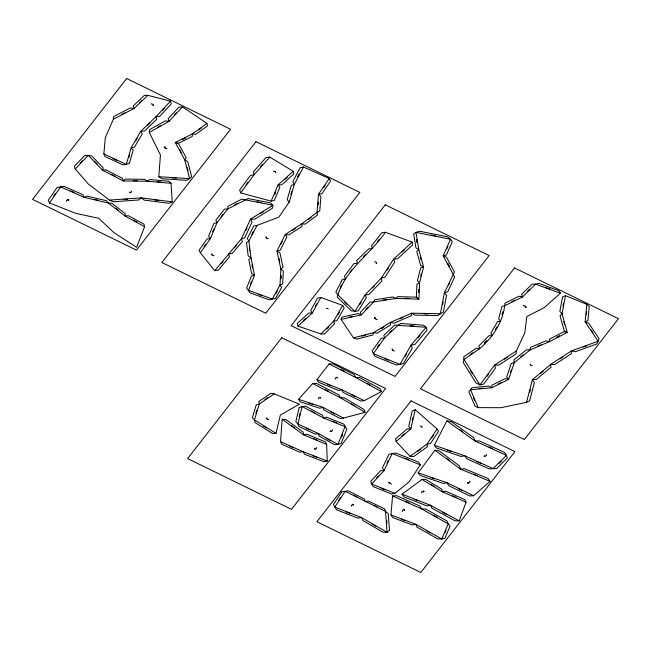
<?xml version="1.0" encoding="UTF-8"?>
<svg xmlns="http://www.w3.org/2000/svg" width="651" height="651" viewBox="0 0 651 651"><rect width="100%" height="100%" fill="white"/><g stroke="black" fill="none" stroke-linecap="round" stroke-linejoin="round"><path stroke-width="0.98" d="M149.282 132.438L149.461 129.761L165.281 120.874L169.048 121.322L182.483 106.902L206.961 123.364L207.474 125.863L195.772 134.334L192.33 133.951L175.265 142.447L184.713 159.821L189.62 178.643L186.756 180.327L162.099 178.781L158.795 176.706L160.447 154.995L149.282 132.438L169.048 121.322L168.17 118.653L178.919 107.114L182.483 106.902M280.54 441.687L282.176 419.26L285.992 419.602L303.13 432.085L303.594 434.86L326.68 444.454L327.233 461.03L323.913 461.722L304.562 454.211L303.04 451.639L280.54 441.687L281.737 444.251L299.737 452.209L303.04 451.639L327.233 461.03M318.152 204.886L318.372 201.948M390.95 514.933L392.569 495.94L396.549 495.671L419.871 506.063L421.726 508.927L448.189 523.868L450.044 526.195L444.918 538.312L441.793 539.004L437.822 538.938L416.982 527.131L415.745 524.242L390.95 514.933L392.569 517.512L412.4 524.958L415.745 524.242L441.793 539.004L448.189 523.868L446.903 520.955L425.73 509.009L421.726 508.927L392.569 495.94M103.867 153.945L105.316 137.654L113.347 119.247L113.681 116.578L130.224 107.985L134.016 108.505L147.907 95.355L170.513 101.141L171.286 103.916L159.707 116.309L156.037 116.627L140.811 131.233L131.152 147.769L126.294 164.402L122.933 164.898L104.99 156.525L103.867 153.945L126.294 164.402L129.321 163.417L133.203 150.112L131.152 147.769L134.529 147.093L142.26 133.862L140.811 131.233L144.489 131.063L156.671 119.377L156.037 116.627L170.513 101.141M516.389 350.946L516.113 353.859L498.674 365.138L494.597 365.048L479.933 384.936L476.011 382.918L463.276 362.542L464.017 359.466L463.642 356.919L476.19 348.228L479.706 348.61C493.222 337.08 503.54 321.146 504.964 303.138L519.059 296.213L522.509 296.962L535.521 284.161L538.841 283.405L558.778 290.655L560.446 293.219L544.138 307.72L526.838 316.484L524.844 332.677L516.389 350.946L494.597 365.048L495.468 368.14L483.734 384.049L479.933 384.936L464.017 359.466L479.706 348.61L478.778 346.063L488.901 335.745L492.359 335.713L490.789 333.296L497.494 321.659L500.749 321.171L498.617 318.966L501.929 306.531L504.891 305.628L522.509 296.962L521.638 294.407L532.046 284.161L535.521 284.161L560.446 293.219M586.868 304.342L585.127 321.871L598.114 341.214L596.902 343.907L575.517 351.686L571.391 350.946L550.665 364.422L532.437 379.623L526.529 402.342L500.936 407.705L478.233 407.632L475.002 406.118L468.891 391.845L471.951 387.719L488.852 386.092L491.725 387.76L508.659 379.346L514.306 362.566L513.842 359.905L526.537 349.758L530.174 349.88L549.338 341.71L567.249 332.441L562.065 313.815L565.475 295.676L586.868 304.342L589.277 306.54L587.886 320.561L585.127 321.871L588.724 323.221L599.107 338.699L598.114 341.214L571.391 350.946L571.22 353.786L554.636 364.568L550.665 364.422L550.917 367.31L536.334 379.476L532.437 379.623L534.398 382.544L529.67 400.715L526.529 402.342M586.38 314.661L586.657 311.731M562.985 306.076L563.522 303.195M442.623 304.823L443.168 301.942M412.197 420.627L412.84 417.771M415.192 409.756L410.871 428.879L396.133 441.508L410.057 456.343L413.735 456.554L427.382 446.716L427.105 444.039L437.081 428.928L415.192 409.756L412.197 411.066L408.738 426.364L410.871 428.879L407.306 428.789L395.515 438.896L396.133 441.508M276.04 433.371L280.337 415.053L299.387 404.157L274.201 393.831L270.775 393.367L258.829 401.488L259.269 403.978L254.451 419.96L255.127 422.645L272.403 433.379L276.04 433.371L254.451 419.96L252.393 417.673L256.25 404.881L259.269 403.978L274.201 393.831M299.2 416.567L299.867 413.719M420.717 276.211L421.441 273.379M529.621 392.529L530.37 389.697M501.929 314.685L502.694 311.853M152.928 105.617L153.107 104.974L153.685 105.259M290.875 194.503L291.681 191.687M289.256 202.111L294.317 184.347L303.488 167.006L329.268 178.537L330.545 181.165L321.903 193.738L318.461 194.25L317.021 212.413L317.493 214.985L305.286 224.107L301.763 223.822L285.268 234.433L276.96 250.977L280.874 269.172L279.987 285.097L272.33 299.012L269.115 299.802L250.057 292.86L246.607 288.035L251.432 276.008L254.533 275.308L251.026 257.845L248.894 241.082L247.266 238.6L253.784 226.043L257.047 225.392L278.823 217.165L289.256 202.111L287.221 199.662L291.266 185.454L294.317 184.347L292.787 181.686L300.127 167.812L303.488 167.006M128.817 157.632L129.647 154.816M255.924 413.23L256.779 410.431M510.506 372.201L511.45 369.426M459.183 520.906L466.067 502.157L464.741 499.553L445.837 491.293L442.436 491.83L422.011 479.453L402.049 494.19L403.994 496.933L426.787 505.819L430.539 505.298L459.183 520.906L455 520.784L432.093 508.301L430.539 505.298L402.049 494.19M164.296 147.451L164.597 146.662L164.996 146.955M211.616 254.647L211.909 253.857L212.316 254.159M144.603 226.678L136.588 247.307L113.876 232.594L98.732 218.305L75.898 213.382L49.5 202.966L48.255 200.296L57.117 187.439L63.993 186.365L82.913 194.722L84.223 197.334L108.432 203.071L111.842 203.218L125.163 213.601L125.073 216.059L144.603 226.678L143.961 224.172L128.337 215.676L125.073 216.059L108.432 203.071L106.414 200.711L87.047 196.13L84.223 197.334L60.584 186.894L49.5 202.966M341.067 319.381L341.97 317.127L358.14 313.554L361.281 314.921L373.568 301.974L374.846 299.777L392.675 296.937L395.849 298.435L418.862 299.126L419.578 282.892L423.598 266.951L418.805 249.642L415.973 232.383L419.7 231.251L447.351 236.752L450.541 239.251L452.282 241.757L446.374 255.005L443.152 255.819L454.634 277L447.717 291.803L444.381 292.787L440.377 313.749L437.879 315.58L414.947 315.117L411.717 313.18L390.38 322.4L373.609 332.653L353.493 337.885L341.067 319.381L361.281 314.921L360.296 312.39L370.126 302.031L373.568 301.974L395.849 298.435L397.818 296.62L416.233 297.173L418.862 299.126L416.347 297.125L416.917 284.137L419.578 282.892L417.429 280.662L420.644 267.911L423.598 266.951L420.587 265.282L416.746 251.432L418.805 249.642L415.948 247.819L413.686 234.01L415.973 232.383L450.541 239.251L443.152 255.819L446.537 257.259L454.439 272.028L444.381 292.787L446.553 295.448L443.347 312.22L440.377 313.749L411.717 313.18L411.163 315.768L394.099 323.14L390.38 322.4L390.559 324.947L377.141 333.149L373.609 332.653L372.82 334.964L356.732 339.147L353.493 337.885M342.54 434.307L341.441 437.041L342.548 434.307M250.464 284.023L251.571 281.297M212.665 231.837L213.805 229.111M444.91 532.949L446.065 530.24M271.142 201.143L278.107 184.876L293.235 171.27L269.734 157.078L265.917 157.648L253.402 171.807L254.085 174.769L240.658 192.916L271.142 201.143L274.323 200.337L279.897 187.333L278.107 184.876L281.737 184.843L293.845 173.963L293.235 171.27M446.732 249.056L447.945 246.363M245.809 230.511L247.063 227.834M448.572 285.048L449.833 282.371M386.987 463.211L388.281 460.55M280.931 244.206L282.274 241.562M434.307 445.284L446.879 420.88L451.338 421.669L473.798 437.765L474.953 441.004L506.478 455.383L507.316 457.978L496.599 468.549L489.186 468.866L466.588 458.654L464.847 455.814L434.307 445.284L436.593 448.018L461.022 456.441L464.847 455.814L493.084 468.59L506.478 455.383L504.419 452.396L479.201 440.898L474.953 441.004L446.879 420.88M251.791 234.368L253.174 231.74M257.047 225.392L248.894 241.082L246.526 242.611L248.234 256.022L251.026 257.845L248.812 259.554L251.62 273.518L254.533 275.308L248.503 290.33L272.33 299.012L275.519 298.565L281.655 287.433L279.987 285.097L282.664 283.901L283.372 271.158L280.874 269.172L283.039 267.374L279.914 252.816L276.96 250.977L280.247 250.22L286.888 236.988L285.268 234.433L288.808 234.873L301.999 226.385L301.763 223.822L317.021 212.413L319.755 211.022L320.902 196.488L318.461 194.25L329.268 178.537M299.102 174.175L297.71 176.803L299.11 174.175M275.918 293.552L277.367 290.94M315.32 306.385L316.768 303.773M320.837 297.466L312.228 313.066L297.946 326.135L297.238 323.514L308.664 313.058L312.228 313.066L310.657 310.56L317.55 298.085L320.837 297.466L342.662 305.4L344.184 307.947L336.933 320.634L333.605 321.26L320.984 333.963L297.946 326.135M342.662 305.4L333.605 321.26L334.533 323.799L324.434 333.963L320.984 333.963M337.877 314.815L339.366 312.228M405.223 356.292L406.72 353.705M495.321 329.544L496.827 326.957M135.701 140.99L137.223 138.411M359.678 304.684L361.256 302.129M387.093 270.108L388.745 267.585M431.735 437.952L433.403 435.438M338.658 500.269L340.335 497.755M420.367 464.847L409.007 481.976L394.962 493.328L391.707 494.019L373.088 486.606L370.688 481.488L380.566 470.689L384.033 470.559L392.219 453.552L395.971 453.063L418.487 462.104L420.367 464.847L392.219 453.552L388.932 454.374L382.389 467.979L384.033 470.559L371.688 484.059L394.962 493.328M323.474 187.846L325.199 185.356M53.707 195.959L55.433 193.469M374.675 317.582L374.61 318.282M204.04 246.696L205.814 244.231M200.353 252.751L210.444 238.608L217.027 222.666L227.874 208.906L248.161 198.563L270.417 202.876L272.948 205.228L272.566 208.141L254.614 219.265L250.513 219.135L241.383 238.868L214.708 270.686L200.353 252.751L199.019 250.261L207.091 238.95L210.444 238.608L208.605 236.207L213.878 223.448L217.027 222.666L215.806 220.152L224.489 209.15L227.874 208.906L227.866 206.408L241.667 199.157L272.948 205.228L250.513 219.135L252.067 221.975L244.768 237.753L241.383 238.868L242.367 241.545L232.114 253.573L228.558 253.898L229.461 256.738L218.378 270.165L214.708 270.686M377.613 346.788L379.395 344.322M486.826 376.441L488.641 373.991M245.997 184.843L247.811 182.402M418.154 472.846L434.933 450.215L439.173 450.899L459.565 465.986L460.428 469.07L490.073 481.325L473.619 495.745L469.786 495.956L448.588 485.581L447.115 482.773L418.154 472.846L420.294 475.523L443.461 483.465L447.115 482.773L473.619 495.745M350.083 272.069L351.922 269.628M316.939 379.623L329.105 363.966L333.003 363.836L354.347 374.683L355.796 377.523L381.34 391.609L364.324 400.625L360.939 401.073L343.158 392.488L342.092 389.9L316.939 379.623L318.494 382.259L338.618 390.478L342.092 389.9L364.324 400.625M66.605 200.703L67.134 200.02M67.964 199.776L68.526 199.873M129.98 192.297L130.558 192.403M164.76 147.679L165.403 147.256M131.144 192.444L131.673 191.76M266.641 418.65L267.284 418.235M374.96 318.453L375.603 318.03M318.551 398.225L319.08 397.541M320.121 397.631L320.699 397.745M335.2 378.524L335.729 377.84M336.429 377.556L337.332 378.028M392.219 349.921L392.862 349.506M315.865 448.905L316.394 448.222M329.992 431.198L330.57 431.271M331.969 431.117L332.498 430.441M351.361 505.51L351.89 504.834M353.111 504.281L352.818 504.663L353.745 504.907M389.331 482.993L389.973 482.578M402.473 510.718L403.002 510.042M403.701 509.757L404.605 510.229M421.669 492.205L422.198 491.529M530.093 364.625L530.736 364.21M484.873 456.62L483.97 456.156M485.223 456.172L484.328 455.716M485.923 455.887L486.452 455.204M468.053 483.262L468.346 482.879L467.418 482.635M468.696 482.847L467.809 482.399M469.395 482.562L469.924 481.878M377.531 241.431L379.427 239.023M385.351 232.277C370.281 254.565 344.493 270.051 337.226 297.116L351.19 310.706L354.917 311.447L358.327 310.804L366.44 297.621L365.056 294.968L381.307 278.099L393.586 259.188L412.156 242.082L385.351 232.277L381.763 232.781L371.501 245.858L372.527 248.625L368.848 248.796L356.691 260.498L357.334 263.256L353.835 263.712L344.452 276.211L345.6 278.88L342.345 279.523L335.835 291.982L337.462 294.464L354.917 311.447L365.056 294.968L368.889 294.529L381.885 281.029L381.307 278.099L384.912 277.236L394.734 262.109L393.586 259.188L397.574 258.789L412.441 245.101L412.156 242.082M221.039 216.759L222.943 214.358M221.104 263.712L223.081 261.336M418.048 337.657L420.058 335.298M234.417 247.795L236.435 245.443M260.424 166.843L262.491 164.524M269.734 157.078L254.085 174.769L250.407 175.485L239.666 190.002L240.658 192.916M298.549 399.315L312.635 383.529L316.655 383.472L338.894 394.872L340.432 397.777L365.056 412.303L343.484 418.088L340.164 418.479L323.71 409.87L322.912 407.323L298.549 399.315L300.274 401.822L319.763 408.226L322.912 407.323L343.484 418.088M376.359 478.216L378.475 475.914M174.248 115.007L176.388 112.729M162.644 110.271L164.793 107.985M365.903 309.331L368.067 307.069M80.219 163.01L82.4 160.756M75.239 168.902L88.259 155.361L91.734 155.955L103.224 167.868L102.622 170.253L123.389 180.97L147.378 181.222L171.05 183.281L172.238 201.875L169.114 203.324L144.302 200.126L141.218 197.863L109.539 200.109L88.349 184.062L75.239 168.902L74.336 166.306L84.752 155.475L88.259 155.361L102.622 170.253L105.942 169.846L122.551 178.423L123.389 180.97L125.383 179.106L144.579 179.31L147.378 181.222L149.616 179.554L168.552 181.206L171.05 183.281M372.527 287.913L374.716 285.651M326.623 328.983L328.853 326.753M499.089 463.349L501.343 461.136M527.448 291.412L529.711 289.199M363.348 256.779L365.642 254.582M147.704 125.285L150.007 123.088M139.379 102.76L141.69 100.579M389.827 332.335L392.154 330.163M402.123 251.978L404.474 249.821M303.48 320.414L305.84 318.266M284.902 179.407L287.286 177.275M401.854 435.975L404.312 433.883M540.721 373.332L543.211 371.265M520.556 356.96L523.103 354.933M308.468 219.387L311.113 217.418M206.961 123.364L192.33 133.951L192.322 136.417L178.667 143.212L175.265 142.447L178.602 143.765L186.162 157.664L184.713 159.821L187.748 161.668L191.671 176.722L189.62 178.643L158.795 176.706M198.701 129.915L201.387 127.978M410.057 456.343L427.105 444.039L430.482 443.567L438.457 431.475L437.081 428.928M417.633 451.444L420.326 449.515M470.103 354.689L472.846 352.801M264.965 399.543L267.732 397.671M559.99 358.896L562.822 357.065M504.46 359.214L507.292 357.391M292.47 230.332L295.31 228.517M260.66 213.373L263.541 211.599M69.047 200.02L68.412 200.02M129.459 192.143L130.102 192.143M319.6 397.484L320.243 397.484M157.306 127.409L160.309 125.733M234.612 204.862L237.696 203.25M121.794 114.356L124.886 112.761M113.347 119.247L134.016 108.505L133.26 105.893L144.367 95.371L147.907 95.355M182.565 139.298L185.698 137.735L182.573 139.306M498.284 384.009L501.425 382.454M511.784 301.738L514.941 300.201M68.005 199.54L68.526 199.694M130.485 192.631L130.005 192.493M376.766 263.224L376.026 263.395L376.481 263.622M375.009 317.94L374.504 317.81M391.992 349.009L392.512 349.123M336.722 377.206L337.234 377.36M266.186 418.04L266.755 418.056M320.626 397.973L320.146 397.834M331.074 431.613L330.594 431.475M422.108 427.74L421.636 427.601M399.722 318.827L403.01 317.411M565.475 295.676L562.562 296.929L559.836 311.447L562.065 313.815L560.039 315.743L564.189 330.643L567.249 332.441L563.725 331.774L549.403 339.187L549.338 341.71L545.847 340.855L530.516 347.39L530.174 349.88L514.306 362.566L511.214 363.518L506.698 376.937L508.659 379.346L505.266 378.573L491.725 385.302L491.725 387.76L470.592 389.794L478.233 407.632M537.791 346.161L541.087 344.761M583.329 347.04L586.763 345.803M361.964 336.095L365.626 335.151M349.074 317.2L352.818 316.378M382.593 300.135L386.45 299.533M68.404 200.435L67.712 199.89M330.692 430.71L331.383 431.255M314.588 448.49L315.279 449.035M314.36 448.791L315.043 449.336M423.475 491.944L422.784 491.399M353.159 505.241L352.468 504.696M404.629 510.002L403.937 509.456M479.022 388.59L482.993 388.216M123.511 199.499L127.523 199.222M422.011 479.453L425.502 479.331L441.842 489.235L442.436 491.83L466.067 502.157M133.252 180.693L137.353 180.742M424.07 313.798L428.171 313.888M405.231 298.337L409.349 298.467M172.189 177.918L176.323 178.187M410.097 325.655L414.239 325.98M157.119 181.694L161.261 182.06M172.238 201.875L141.218 197.863L138.728 199.971L113.388 201.761L109.539 200.109M154.653 199.971L158.795 200.516M257.023 201.769L261.149 202.575M431.247 235.044L435.373 235.865M94.362 199.361L98.456 200.337M308.59 403.01L312.586 404.312M430.498 477.468L434.469 478.827M447.44 450.207L451.403 451.566M546.181 287.644L550.111 289.068M258.284 294.293L262.215 295.717M401.219 519.189L405.134 520.654M313.009 455.903L316.907 457.409M414.166 499.317L418.056 500.822M346.031 511.906L349.921 513.411M381.201 488.25L385.075 489.78M332.531 421.197L336.396 422.743M404.548 458.101L408.413 459.647M384.521 358.563L388.378 360.117M327.396 384.302L331.253 385.864M473.521 474.091L477.362 475.669M313.416 438.546L317.257 440.133M452.559 495.85L456.359 497.51M70.715 190.963L74.507 192.631M289.687 446.138L293.479 447.807M405.467 501.278L409.251 502.963M476.866 461.665L480.633 463.366M489.047 447.034L492.815 448.742M306.165 428.244L309.909 429.977M112.989 158.616L116.732 160.349M373.747 505.298L377.458 507.08M351.125 394.677L354.836 396.459M152.131 103.973L153.172 104.486M274.348 171.221L275.381 171.726M275.902 172.287L275.438 172.067L275.519 172.718M524.104 305.661L525.137 306.173M525.658 306.735L525.194 306.515L525.276 307.166M165.045 148.127L166.086 148.64M375.456 261.873L376.498 262.377M530.378 365.081L531.411 365.585M266.308 238.16L267.341 238.665M375.245 318.9L376.286 319.405M327.282 308.371L328.316 308.875M211.9 255.102L212.942 255.607M392.504 350.368L393.538 350.881M421.075 426.079L422.108 426.584M467.906 483.034L468.37 483.262M458.28 488.665L461.974 490.463M266.926 419.098L267.96 419.61M388.639 482.651L389.103 482.879L389.021 482.228M389.615 483.441L390.657 483.953M352.793 504.281L353.257 504.509M340.864 369.524L344.525 371.371M329.105 363.966L355.796 377.523L359.678 377.499L380.111 388.769L381.34 391.609M324.963 389.428L328.609 391.284M312.635 383.529L340.432 397.777L344.314 397.851L364.007 409.471L365.056 412.303M353.639 495.24L357.285 497.104M111.435 174.378L115.072 176.25M331.131 412.05L334.76 413.938M311.268 410.993L314.864 412.913M133.309 220.111L136.889 222.048M442.81 512.418L446.391 514.363M367.05 383.301L370.614 385.262M326.208 438.294L329.756 440.271M433.46 515.12L437 517.106M426.73 530.907L430.262 532.9M372.291 524.193L375.79 526.211M351.288 403.742L354.771 405.785M430.791 484.336L434.233 486.411M263.24 425.884L266.65 427.992M459.647 429.554L462.845 431.841M291.632 425.664L294.813 427.967M282.176 419.26L303.594 434.86L306.89 434.217L325.354 441.899L326.68 444.454M446.44 458.247L449.589 460.566M434.933 450.215L460.428 469.07L464.366 468.696L488.079 478.501L490.073 481.325M115.569 208.141L118.637 210.525M344.452 301.844L347.129 304.44M94.566 161.302L97.129 163.954M591.116 329.992L593.045 332.856M470.6 370.858L472.423 373.755M179.66 149.584L181.271 152.521M473.277 397.273L474.563 400.259M563.717 321.635L564.572 324.654M420.269 256.803L421.116 259.814M187.276 167.714L188.074 170.733M279.1 258.569L279.759 261.588M251.961 265.063L252.58 268.074M249.252 247.933L249.642 250.936M386.686 520.385L386.922 523.38M268.245 238.738A1.009 0.7 13.8 0 1 267.895 238.624M266.617 237.11A1.001 0.7 13.8 0 1 266.145 237.721M265.95 237.623A1.001 0.7 13.8 0 1 266.422 237.013M532.315 365.659A1.009 0.7 13.8 0 1 531.965 365.545M273.444 171.148A1.009 0.7 13.8 0 1 273.794 171.262M420.172 426.006A1.009 0.7 13.8 0 1 420.522 426.12M151.235 103.9A1.009 0.7 13.8 0 1 151.577 104.014M374.561 261.792A1.009 0.7 13.8 0 1 374.903 261.914M131.616 191.117A1.009 0.7 13.8 0 1 131.518 191.345M213.837 255.68A1.009 0.7 13.8 0 1 213.487 255.566M326.379 308.297A1.009 0.7 13.8 0 1 326.729 308.411M318.599 398.868A1.009 0.7 13.8 0 1 318.705 398.64M421.718 492.856A1.009 0.7 13.8 0 1 421.824 492.62M423.947 491.635A1.001 0.7 13.8 0 1 423.02 491.188M423.117 491.057A1.001 0.7 13.8 0 1 424.053 491.513M316.345 447.571A1.009 0.7 13.8 0 1 316.24 447.807M391.552 484.027A1.009 0.7 13.8 0 1 391.21 483.913M394.441 350.954A1.009 0.7 13.8 0 1 394.091 350.84M351.41 506.161A1.009 0.7 13.8 0 1 351.507 505.925M332.449 429.79A1.009 0.7 13.8 0 1 332.344 430.026M66.654 201.354A1.009 0.7 13.8 0 1 66.752 201.118M166.981 148.713A1.009 0.7 13.8 0 1 166.632 148.599M268.863 419.683A1.009 0.7 13.8 0 1 268.513 419.57M377.181 319.486A1.009 0.7 13.8 0 1 376.831 319.364M523.201 305.588A1.009 0.7 13.8 0 1 523.55 305.701M525.52 307.557A1.001 0.7 13.8 0 1 525.992 306.946M526.187 307.044A1.001 0.7 13.8 0 1 525.715 307.654M402.521 511.369A1.009 0.7 13.8 0 1 402.627 511.133M486.403 454.553A1.009 0.7 13.8 0 1 486.297 454.789M335.249 379.175A1.009 0.7 13.8 0 1 335.346 378.939M469.867 481.227A1.009 0.7 13.8 0 1 469.77 481.463M418.764 289.459L418.634 292.413L418.772 289.459M281.029 275.739L280.866 278.685L281.037 275.739M299.143 407.648L295.831 421.653L297.971 424.021L298.915 426.519L315.377 434.168L318.551 433.59L337.942 444.405L341.148 443.429L346.837 429.196L343.834 424.135L326.59 417.218L323.498 417.966L302.113 406.517L299.143 407.648M302.113 406.517L297.971 424.021L318.551 433.59L319.153 436.089L334.655 444.747L337.942 444.405L345.046 426.617L323.498 417.966L322.652 415.371L305.547 406.208L302.113 406.517M275.699 191.817L274.535 194.527L275.707 191.817M341.726 285.171L340.351 287.807L341.734 285.171M411.017 345.217L399.966 364.397L396.353 364.934L375.033 356.325L372.103 350.979L381.152 338.39L384.627 337.902L398.217 325.118L400.845 323.457L423.223 325.183L426.185 327.274L426.942 330.236L414.801 344.591L411.017 345.217L412.327 348.098L403.49 363.445L399.966 364.397L373.316 353.631L384.627 337.902L383.838 335.322L394.709 325.093L426.185 327.274L411.017 345.217M341.783 491.863L333.418 504.492L336.526 509.79L357.993 518.139L361.574 517.545L387.06 532.298L389.493 530.427L388.256 513.688L385.514 511.377L345.201 491.326L341.783 491.863M345.201 491.326L334.744 507.113L361.574 517.545L362.737 520.418L383.122 532.225L387.06 532.298L385.514 511.377L384.643 508.879L368.417 501.067L365.227 501.612L364.462 499.105L348.448 490.878L345.201 491.326M126.66 78.527L32.55 199.369L136.45 250.114L230.56 129.264L126.66 78.527M255.957 141.674L161.847 262.516L265.746 313.253L359.857 192.411L255.957 141.674M281.728 337.747L187.618 458.589L291.518 509.326L385.628 388.484L281.728 337.747M385.254 204.813L291.143 325.663L395.043 376.4L489.153 255.558L385.254 204.813M411.025 400.886L316.915 521.736L420.815 572.473L514.925 451.631L411.025 400.886M514.55 267.96L420.44 388.802L524.34 439.547L618.45 318.705L514.55 267.96M486.696 340.782L484.49 343.028L486.704 340.79M383.813 326.94L380.916 328.714L383.821 326.948M559.486 335.957L556.402 337.552L559.494 335.965M449.361 266.446L447.79 263.5L449.353 266.446M417.128 242.498L416.632 239.487L417.112 242.498"/></g></svg>
